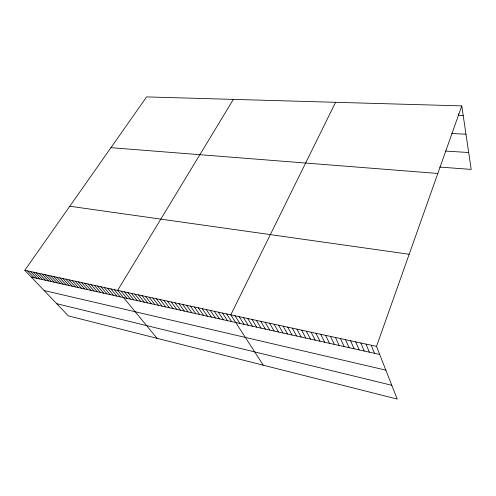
<?xml version="1.0" encoding="UTF-8"?>
<svg xmlns="http://www.w3.org/2000/svg" width="496" height="496" viewBox="0 0 496 496"><rect width="100%" height="100%" fill="white"/><g stroke="black" fill="none" stroke-linecap="round" stroke-linejoin="round"><path stroke-width="0.74" d="M376.526 346.369L461.77 105.896L146.605 96.918L24.8 270.295L68.349 315.884L397.215 399.082L376.526 346.369L24.8 270.295M335.575 102.3L230.783 314.848L263.283 365.199M233.38 99.386L117.639 290.377L157.046 338.322M463.19 115.469L458.781 115.314L458.552 113.844M451.72 133.498L465.973 134.199M445.197 151.057L468.689 152.514M439.642 167.065L471.2 169.403L461.77 105.896M110.937 147.684L437.819 173.464M69.8 206.243L409.175 254.262M31.322 277.128L379.707 354.466M44.132 290.532L385.863 370.152M56.705 303.695L391.803 385.293M27.627 270.909L34.137 277.754M30.467 271.523L36.964 278.38M33.325 272.143L39.81 279.012M36.202 272.763L42.668 279.645M39.097 273.389L45.545 280.283M42.011 274.021L48.447 280.928M44.938 274.654L51.355 281.573M47.889 275.292L54.287 282.224M50.852 275.931L57.238 282.881M53.841 276.576L60.202 283.538M56.842 277.227L63.19 284.202M59.861 277.884L66.191 284.871M62.899 278.541L69.217 285.541M65.962 279.198L72.255 286.217M69.037 279.868L75.311 286.893M72.137 280.538L78.393 287.575M75.256 281.207L81.487 288.263M78.393 281.889L84.605 288.957M81.549 282.571L87.742 289.652M84.723 283.259L90.898 290.352M87.922 283.948L94.073 291.059M91.14 284.648L97.272 291.766M94.376 285.349L100.483 292.479M97.638 286.049L103.72 293.198M100.917 286.762L106.981 293.923M104.216 287.475L110.255 294.649M107.539 288.195L113.559 295.38M110.881 288.914L116.876 296.118M114.247 289.645L120.218 296.862M121.049 291.115L126.97 298.363M124.484 291.859L130.374 299.119M127.937 292.603L133.802 299.875M131.421 293.359L137.256 300.644M134.918 294.116L140.734 301.413M138.446 294.878L144.231 302.194M141.999 295.647L147.752 302.975M145.57 296.416L151.299 303.763M149.166 297.197L154.864 304.55M152.793 297.978L158.46 305.35M156.438 298.766L162.074 306.156M160.109 299.565L165.714 306.962M163.804 300.365L169.378 307.774M167.53 301.165L173.073 308.593M171.275 301.977L176.787 309.417M175.051 302.796L180.525 310.248M178.851 303.614L184.295 311.085M182.683 304.445L188.089 311.928M186.533 305.276L191.902 312.778M190.414 306.119L195.753 313.627M194.327 306.962L199.621 314.489M198.257 307.811L203.521 315.357M202.225 308.673L207.446 316.225M206.218 309.535L211.401 317.105M210.236 310.403L215.388 317.986M214.291 311.277L219.393 318.878M218.37 312.164L223.436 319.777M222.475 313.05L227.503 320.676M226.616 313.943L231.601 321.588M234.968 315.754L239.866 323.423M239.19 316.665L244.044 324.347M243.437 317.583L248.248 325.283M247.715 318.513L252.483 326.225M252.03 319.443L256.742 327.168M256.37 320.379L261.039 328.123M260.747 321.327L265.366 329.084M265.155 322.282L269.731 330.051M269.601 323.243L274.121 331.03M274.071 324.21L278.547 332.01M278.585 325.184L283.005 333.002M283.129 326.17L287.494 333.994M287.705 327.162L292.02 334.998M292.318 328.154L296.577 336.015M296.968 329.164L301.171 337.032M301.649 330.175L305.803 338.061M306.373 331.198L310.465 339.097M311.128 332.227L315.165 340.138M315.927 333.262L319.901 341.192M320.757 334.31L324.675 342.252M325.63 335.358L329.48 343.319M330.534 336.424L334.329 344.391M335.482 337.491L339.214 345.476M340.473 338.57L344.137 346.568M345.501 339.661L349.097 347.671M350.567 340.752L354.101 348.781M355.675 341.862L359.135 349.903M360.828 342.972L364.219 351.025M366.017 344.094L369.34 352.166M371.25 345.228L374.499 353.313"/></g></svg>
